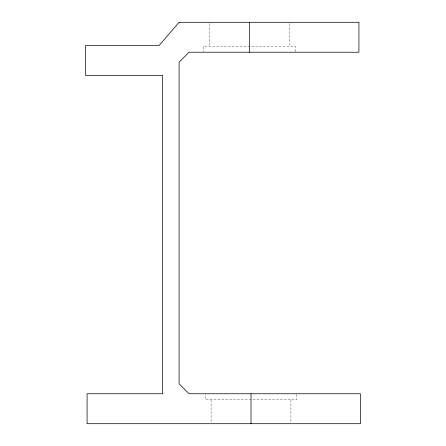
<?xml version="1.0" encoding="UTF-8"?>
<svg xmlns="http://www.w3.org/2000/svg" width="446" height="446" viewBox="0 0 446 446"><rect width="100%" height="100%" fill="white"/><g stroke="black" fill="none" stroke-linecap="round" stroke-linejoin="round"><path stroke-width="0.33" stroke-dasharray="2.23 1.67" d="M296.623 394.426L296.623 399.75L205.389 399.75L205.389 394.426M295.324 51.574L295.324 46.25L203.515 46.25L203.515 51.574M290.92 399.75L290.92 422.334M289.337 23.666L289.337 46.25M211.092 399.75L211.092 422.334M209.503 23.666L209.503 46.25"/><path stroke-width="0.67" d="M251.009 393.762L251.009 423.7M249.42 22.3L249.42 52.238M179.091 22.3L159.133 45.464L85.493 45.464L85.493 75.402L162.612 75.402L162.612 393.762L87.076 393.762L87.076 423.7L360.507 423.7L360.507 393.762L189.065 393.762L179.091 383.783L179.091 62.217L189.065 52.238L358.924 52.238L358.924 22.3L179.091 22.3"/></g></svg>
